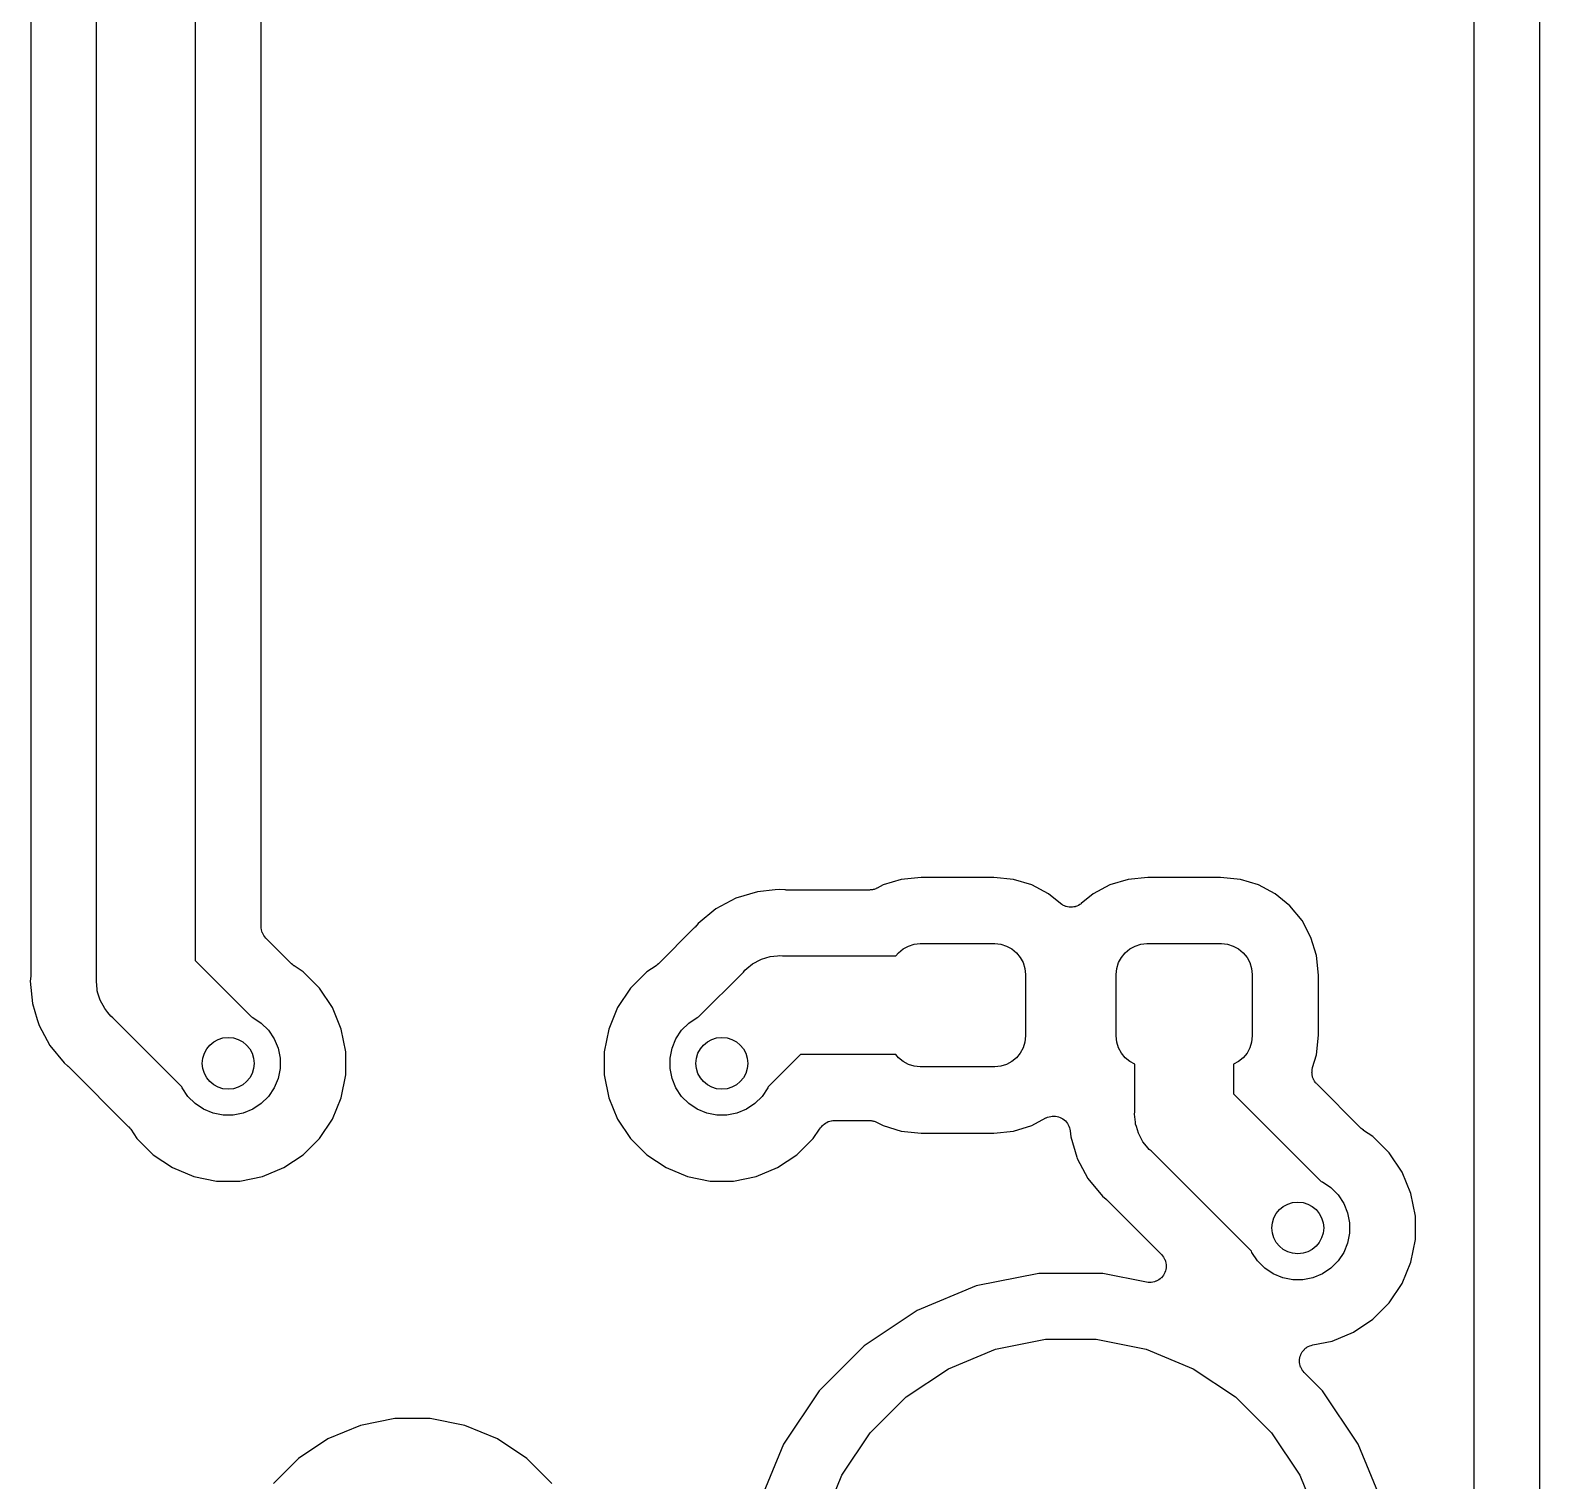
# Model space of a CAD drawing. Extents: x 1.17 to 5.78, y -4.25 to -1.29.
# Drawn here: x 3.5148 to 3.9735, y -3.4518 to -3.0111 of the extents above; entities that cross this region are included whole.
import ezdxf

# ---------------------------------------------------------------- set-up
doc = ezdxf.new("R2010")
doc.units = 0
doc.header["$MEASUREMENT"] = 0
doc.layers.add('BLACK', color=7, linetype='CONTINUOUS')

msp = doc.modelspace()

# ---------------------------------------------------------------- linework, layer by layer
at = {"layer": 'BLACK', "linetype": 'CONTINUOUS'}
for p, q in [((3.535, -3.29926), (3.535, -2.60074)), ((3.515, -2.60196), (3.515, -3.29803)), ((3.565, -2.60621), (3.565, -3.29379)), ((3.585, -3.28343), (3.585, -2.78043)), ((3.97354, -3.54368), (3.97354, -2.88106)), ((3.95354, -2.89893), (3.95354, -3.5258)), ((3.77953, -3.26911), (3.774, -3.27079)), ((3.78552, -3.26852), (3.77953, -3.26911)), ((3.80766, -3.26852), (3.78552, -3.26852)), ((3.81365, -3.26911), (3.80766, -3.26852)), ((3.81918, -3.27079), (3.81365, -3.26911)), ((3.84842, -3.26911), (3.8429, -3.27079)), ((3.85441, -3.26852), (3.84842, -3.26911)), ((3.87656, -3.26852), (3.85441, -3.26852)), ((3.88255, -3.26911), (3.87656, -3.26852)), ((3.88808, -3.27079), (3.88255, -3.26911)), ((3.7292, -3.27485), (3.72312, -3.2781)), ((3.7358, -3.27285), (3.7292, -3.27485)), ((3.74118, -3.27232), (3.7358, -3.27285)), ((3.74266, -3.27217), (3.74118, -3.27232)), ((3.74413, -3.27232), (3.74266, -3.27217)), ((3.74434, -3.27232), (3.74413, -3.27232)), ((3.74455, -3.27234), (3.74434, -3.27232)), ((3.74462, -3.27234), (3.74455, -3.27234)), ((3.76984, -3.27234), (3.74462, -3.27234)), ((3.77005, -3.27232), (3.76984, -3.27234)), ((3.77027, -3.27232), (3.77005, -3.27232)), ((3.77054, -3.27227), (3.77027, -3.27232)), ((3.77081, -3.27225), (3.77054, -3.27227)), ((3.77102, -3.27219), (3.77081, -3.27225)), ((3.77123, -3.27215), (3.77102, -3.27219)), ((3.77148, -3.27205), (3.77123, -3.27215)), ((3.77174, -3.27197), (3.77148, -3.27205)), ((3.77193, -3.27187), (3.77174, -3.27197)), ((3.77213, -3.27179), (3.77193, -3.27187)), ((3.7722, -3.27175), (3.77213, -3.27179)), ((3.774, -3.27079), (3.7722, -3.27175)), ((3.82427, -3.27351), (3.81918, -3.27079)), ((3.82787, -3.27646), (3.82427, -3.27351)), ((3.83781, -3.27351), (3.83421, -3.27646)), ((3.8429, -3.27079), (3.83781, -3.27351)), ((3.89317, -3.27351), (3.88808, -3.27079)), ((3.89763, -3.27717), (3.89317, -3.27351)), ((3.72312, -3.2781), (3.71779, -3.28247)), ((3.82826, -3.27672), (3.82787, -3.27646)), ((3.82864, -3.27699), (3.82826, -3.27672)), ((3.82866, -3.27699), (3.82864, -3.27699)), ((3.82868, -3.277), (3.82866, -3.27699)), ((3.82911, -3.27718), (3.82868, -3.277)), ((3.82954, -3.27737), (3.82911, -3.27718)), ((3.82956, -3.27737), (3.82954, -3.27737)), ((3.82958, -3.27738), (3.82956, -3.27737)), ((3.83004, -3.27747), (3.82958, -3.27738)), ((3.8305, -3.27757), (3.83004, -3.27747)), ((3.83052, -3.27757), (3.8305, -3.27757)), ((3.83054, -3.27757), (3.83052, -3.27757)), ((3.83101, -3.27757), (3.83054, -3.27757)), ((3.83147, -3.27758), (3.83101, -3.27757)), ((3.83149, -3.27757), (3.83147, -3.27758)), ((3.83151, -3.27757), (3.83149, -3.27757)), ((3.83197, -3.27748), (3.83151, -3.27757)), ((3.83243, -3.2774), (3.83197, -3.27748)), ((3.83245, -3.27739), (3.83243, -3.2774)), ((3.83247, -3.27739), (3.83245, -3.27739)), ((3.8329, -3.27721), (3.83247, -3.27739)), ((3.83334, -3.27704), (3.8329, -3.27721)), ((3.83335, -3.27703), (3.83334, -3.27704)), ((3.83337, -3.27702), (3.83335, -3.27703)), ((3.83376, -3.27676), (3.83337, -3.27702)), ((3.83416, -3.27651), (3.83376, -3.27676)), ((3.83419, -3.27648), (3.83416, -3.27651)), ((3.83421, -3.27646), (3.83419, -3.27648)), ((3.83419, -3.27648), (3.83419, -3.27648)), ((3.83419, -3.27648), (3.83419, -3.27648)), ((3.90129, -3.28163), (3.89763, -3.27717)), ((3.58504, -3.28389), (3.585, -3.28343)), ((3.58509, -3.28435), (3.58504, -3.28389)), ((3.58509, -3.28438), (3.58509, -3.28435)), ((3.71652, -3.28398), (3.70575, -3.29475)), ((3.71665, -3.28382), (3.71652, -3.28398)), ((3.7168, -3.28367), (3.71665, -3.28382)), ((3.71685, -3.28362), (3.7168, -3.28367)), ((3.71779, -3.28247), (3.71685, -3.28362)), ((3.90401, -3.28672), (3.90129, -3.28163)), ((3.5851, -3.2844), (3.58509, -3.28438)), ((3.58523, -3.28484), (3.5851, -3.2844)), ((3.58536, -3.28529), (3.58523, -3.28484)), ((3.58537, -3.28531), (3.58536, -3.28529)), ((3.58538, -3.28534), (3.58537, -3.28531)), ((3.58559, -3.28574), (3.58538, -3.28534)), ((3.58581, -3.28615), (3.58559, -3.28574)), ((3.58582, -3.28618), (3.58581, -3.28615)), ((3.58584, -3.2862), (3.58582, -3.28618)), ((3.58613, -3.28656), (3.58584, -3.2862)), ((3.58642, -3.28692), (3.58613, -3.28656)), ((3.58645, -3.28695), (3.58642, -3.28692)), ((3.58645, -3.28696), (3.58645, -3.28695)), ((3.58645, -3.28695), (3.58645, -3.28695)), ((3.58646, -3.28697), (3.58645, -3.28696)), ((3.59425, -3.29475), (3.58646, -3.28697)), ((3.78169, -3.28935), (3.78345, -3.28882)), ((3.78345, -3.28882), (3.78527, -3.28864)), ((3.78527, -3.28864), (3.80791, -3.28864)), ((3.80791, -3.28864), (3.80973, -3.28882)), ((3.80973, -3.28882), (3.81149, -3.28935)), ((3.85059, -3.28935), (3.85234, -3.28882)), ((3.85234, -3.28882), (3.85417, -3.28864)), ((3.85417, -3.28864), (3.87681, -3.28864)), ((3.87681, -3.28864), (3.87863, -3.28882)), ((3.87863, -3.28882), (3.88039, -3.28935)), ((3.90569, -3.29225), (3.90401, -3.28672)), ((3.73428, -3.29481), (3.73689, -3.29342)), ((3.73689, -3.29342), (3.73709, -3.29336)), ((3.73709, -3.29336), (3.73972, -3.29256)), ((3.73972, -3.29256), (3.74192, -3.29234)), ((3.74192, -3.29234), (3.74266, -3.29227)), ((3.74192, -3.29234), (3.74192, -3.29234)), ((3.74266, -3.29227), (3.74339, -3.29234)), ((3.74339, -3.29234), (3.77787, -3.29234)), ((3.77787, -3.29234), (3.77866, -3.29138)), ((3.77866, -3.29138), (3.78008, -3.29022)), ((3.78008, -3.29022), (3.78169, -3.28935)), ((3.81149, -3.28935), (3.8131, -3.29022)), ((3.8131, -3.29022), (3.81452, -3.29138)), ((3.81452, -3.29138), (3.81568, -3.2928)), ((3.81568, -3.2928), (3.81655, -3.29441)), ((3.84553, -3.29441), (3.84639, -3.2928)), ((3.84639, -3.2928), (3.84756, -3.29138)), ((3.84756, -3.29138), (3.84897, -3.29022)), ((3.84897, -3.29022), (3.85059, -3.28935)), ((3.88039, -3.28935), (3.882, -3.29022)), ((3.882, -3.29022), (3.88342, -3.29138)), ((3.88342, -3.29138), (3.88458, -3.2928)), ((3.88458, -3.2928), (3.88545, -3.29441)), ((3.90628, -3.29824), (3.90569, -3.29225)), ((3.515, -3.2981), (3.51498, -3.29831)), ((3.515, -3.29803), (3.515, -3.2981)), ((3.565, -3.29379), (3.58211, -3.3109)), ((3.5946, -3.29504), (3.59425, -3.29475)), ((3.59495, -3.29534), (3.5946, -3.29504)), ((3.59501, -3.29537), (3.59495, -3.29534)), ((3.59501, -3.29538), (3.59501, -3.29537)), ((3.59501, -3.29537), (3.59501, -3.29537)), ((3.59501, -3.29537), (3.59501, -3.29537)), ((3.59779, -3.29723), (3.59501, -3.29538)), ((3.60277, -3.30221), (3.59779, -3.29723)), ((3.70221, -3.29723), (3.69723, -3.30221)), ((3.70499, -3.29538), (3.70221, -3.29723)), ((3.70534, -3.29509), (3.70499, -3.29538)), ((3.7057, -3.2948), (3.70534, -3.29509)), ((3.70575, -3.29475), (3.7057, -3.2948)), ((3.71789, -3.3109), (3.73153, -3.29726)), ((3.73153, -3.29726), (3.732, -3.29669)), ((3.732, -3.29669), (3.73257, -3.29622)), ((3.73257, -3.29622), (3.73428, -3.29481)), ((3.73257, -3.29622), (3.73257, -3.29622)), ((3.81655, -3.29441), (3.81708, -3.29617)), ((3.81708, -3.29617), (3.81726, -3.29799)), ((3.81726, -3.29799), (3.81726, -3.31669)), ((3.84482, -3.29799), (3.845, -3.29617)), ((3.84482, -3.31669), (3.84482, -3.29799)), ((3.845, -3.29617), (3.84553, -3.29441)), ((3.88545, -3.29441), (3.88598, -3.29617)), ((3.88598, -3.29617), (3.88616, -3.29799)), ((3.88616, -3.29799), (3.88616, -3.31669)), ((3.51498, -3.29853), (3.51483, -3.3)), ((3.51483, -3.3), (3.51551, -3.30686)), ((3.51498, -3.29831), (3.51498, -3.29853)), ((3.53493, -3.3), (3.535, -3.29926)), ((3.53518, -3.30256), (3.53493, -3.3)), ((3.53522, -3.30294), (3.53518, -3.30256)), ((3.60668, -3.30807), (3.60277, -3.30221)), ((3.69723, -3.30221), (3.69332, -3.30807)), ((3.90628, -3.31645), (3.90628, -3.29824)), ((3.51551, -3.30686), (3.51696, -3.31167)), ((3.53543, -3.30363), (3.53522, -3.30294)), ((3.53607, -3.30577), (3.53543, -3.30363)), ((3.53747, -3.30837), (3.53607, -3.30577)), ((3.51696, -3.31167), (3.51751, -3.31346)), ((3.53847, -3.30959), (3.53747, -3.30837)), ((3.53934, -3.31066), (3.53847, -3.30959)), ((3.53991, -3.31113), (3.53934, -3.31066)), ((3.5609, -3.33211), (3.53991, -3.31113)), ((3.58211, -3.3109), (3.58246, -3.31104)), ((3.58246, -3.31104), (3.58504, -3.31277)), ((3.60937, -3.31457), (3.60668, -3.30807)), ((3.69332, -3.30807), (3.69063, -3.31457)), ((3.71496, -3.31277), (3.71754, -3.31104)), ((3.71754, -3.31104), (3.71789, -3.3109)), ((3.51751, -3.31346), (3.52076, -3.31954)), ((3.58504, -3.31277), (3.58723, -3.31496)), ((3.58723, -3.31496), (3.58896, -3.31754)), ((3.61075, -3.32148), (3.60937, -3.31457)), ((3.69063, -3.31457), (3.68925, -3.32148)), ((3.71104, -3.31754), (3.71277, -3.31496)), ((3.71277, -3.31496), (3.71496, -3.31277)), ((3.90569, -3.32244), (3.90628, -3.31645)), ((3.52076, -3.31954), (3.52513, -3.32487)), ((3.58896, -3.31754), (3.59014, -3.32041)), ((3.59014, -3.32041), (3.59075, -3.32345)), ((3.70925, -3.32345), (3.70986, -3.32041)), ((3.70986, -3.32041), (3.71104, -3.31754)), ((3.81655, -3.32027), (3.81568, -3.32189)), ((3.81708, -3.31852), (3.81655, -3.32027)), ((3.81726, -3.31669), (3.81708, -3.31852)), ((3.845, -3.31852), (3.84482, -3.31669)), ((3.84553, -3.32027), (3.845, -3.31852)), ((3.84639, -3.32189), (3.84553, -3.32027)), ((3.88545, -3.32027), (3.88458, -3.32189)), ((3.88598, -3.31852), (3.88545, -3.32027)), ((3.88616, -3.31669), (3.88598, -3.31852)), ((3.52513, -3.32487), (3.52628, -3.32581)), ((3.59075, -3.32345), (3.59075, -3.32655)), ((3.61075, -3.32852), (3.61075, -3.32148)), ((3.68925, -3.32148), (3.68925, -3.32852)), ((3.70925, -3.32655), (3.70925, -3.32345)), ((3.74887, -3.32234), (3.7391, -3.33211)), ((3.77787, -3.32234), (3.74887, -3.32234)), ((3.77866, -3.32331), (3.77787, -3.32234)), ((3.78008, -3.32447), (3.77866, -3.32331)), ((3.78169, -3.32533), (3.78008, -3.32447)), ((3.78345, -3.32586), (3.78169, -3.32533)), ((3.81149, -3.32533), (3.80973, -3.32586)), ((3.8131, -3.32447), (3.81149, -3.32533)), ((3.81452, -3.32331), (3.8131, -3.32447)), ((3.81568, -3.32189), (3.81452, -3.32331)), ((3.84756, -3.32331), (3.84639, -3.32189)), ((3.84897, -3.32447), (3.84756, -3.32331)), ((3.85049, -3.32528), (3.84897, -3.32447)), ((3.85049, -3.33975), (3.85049, -3.32528)), ((3.882, -3.32447), (3.88049, -3.32528)), ((3.88049, -3.32528), (3.88049, -3.33427)), ((3.88342, -3.32331), (3.882, -3.32447)), ((3.88458, -3.32189), (3.88342, -3.32331)), ((3.90452, -3.32629), (3.90569, -3.32244)), ((3.52628, -3.32581), (3.52633, -3.32585)), ((3.52633, -3.32585), (3.52648, -3.326)), ((3.52648, -3.326), (3.52664, -3.32614)), ((3.52664, -3.32614), (3.54475, -3.34425)), ((3.59014, -3.32959), (3.58896, -3.33246)), ((3.59075, -3.32655), (3.59014, -3.32959)), ((3.60937, -3.33543), (3.61075, -3.32852)), ((3.68925, -3.32852), (3.69063, -3.33543)), ((3.70986, -3.32959), (3.70925, -3.32655)), ((3.71104, -3.33246), (3.70986, -3.32959)), ((3.78527, -3.32604), (3.78345, -3.32586)), ((3.80791, -3.32604), (3.78527, -3.32604)), ((3.80973, -3.32586), (3.80791, -3.32604)), ((3.90431, -3.32768), (3.90433, -3.32746)), ((3.90433, -3.32795), (3.90431, -3.32768)), ((3.90433, -3.32724), (3.90438, -3.32698)), ((3.90433, -3.32746), (3.90433, -3.32724)), ((3.90433, -3.32822), (3.90433, -3.32795)), ((3.90437, -3.32844), (3.90433, -3.32822)), ((3.90439, -3.32866), (3.90437, -3.32844)), ((3.90438, -3.32698), (3.90441, -3.32671)), ((3.90447, -3.32891), (3.90439, -3.32866)), ((3.90441, -3.32671), (3.90448, -3.3265)), ((3.90452, -3.32918), (3.90447, -3.32891)), ((3.90448, -3.3265), (3.90452, -3.32629)), ((3.9046, -3.32938), (3.90452, -3.32918)), ((3.90466, -3.32959), (3.9046, -3.32938)), ((3.90479, -3.32983), (3.90466, -3.32959)), ((3.90489, -3.33008), (3.90479, -3.32983)), ((3.90501, -3.33026), (3.90489, -3.33008)), ((3.56104, -3.33246), (3.5609, -3.33211)), ((3.56277, -3.33504), (3.56104, -3.33246)), ((3.58896, -3.33246), (3.58723, -3.33504)), ((3.71277, -3.33504), (3.71104, -3.33246)), ((3.73896, -3.33246), (3.73723, -3.33504)), ((3.7391, -3.33211), (3.73896, -3.33246)), ((3.88049, -3.33427), (3.90711, -3.3609)), ((3.90511, -3.33046), (3.90501, -3.33026)), ((3.90528, -3.33067), (3.90511, -3.33046)), ((3.90543, -3.33089), (3.90528, -3.33067)), ((3.90558, -3.33105), (3.90543, -3.33089)), ((3.90572, -3.33122), (3.90558, -3.33105)), ((3.90577, -3.33127), (3.90572, -3.33122)), ((3.91925, -3.34475), (3.90577, -3.33127)), ((3.56496, -3.33723), (3.56277, -3.33504)), ((3.56754, -3.33896), (3.56496, -3.33723)), ((3.57041, -3.34014), (3.56754, -3.33896)), ((3.58246, -3.33896), (3.57959, -3.34014)), ((3.58504, -3.33723), (3.58246, -3.33896)), ((3.58723, -3.33504), (3.58504, -3.33723)), ((3.60668, -3.34193), (3.60937, -3.33543)), ((3.69063, -3.33543), (3.69332, -3.34193)), ((3.71496, -3.33723), (3.71277, -3.33504)), ((3.71754, -3.33896), (3.71496, -3.33723)), ((3.72041, -3.34014), (3.71754, -3.33896)), ((3.73246, -3.33896), (3.72959, -3.34014)), ((3.73504, -3.33723), (3.73246, -3.33896)), ((3.73723, -3.33504), (3.73504, -3.33723)), ((3.57345, -3.34075), (3.57041, -3.34014)), ((3.57655, -3.34075), (3.57345, -3.34075)), ((3.57959, -3.34014), (3.57655, -3.34075)), ((3.60277, -3.34779), (3.60668, -3.34193)), ((3.69332, -3.34193), (3.69723, -3.34779)), ((3.72345, -3.34075), (3.72041, -3.34014)), ((3.72655, -3.34075), (3.72345, -3.34075)), ((3.72959, -3.34014), (3.72655, -3.34075)), ((3.75525, -3.34425), (3.75569, -3.34381)), ((3.75569, -3.34381), (3.7557, -3.3438)), ((3.7557, -3.3438), (3.75574, -3.34376)), ((3.7557, -3.3438), (3.7557, -3.3438)), ((3.7557, -3.3438), (3.7557, -3.3438)), ((3.75574, -3.34376), (3.7561, -3.34347)), ((3.7561, -3.34347), (3.75646, -3.34318)), ((3.75646, -3.34318), (3.75648, -3.34317)), ((3.75648, -3.34317), (3.7565, -3.34315)), ((3.7565, -3.34315), (3.75691, -3.34294)), ((3.75691, -3.34294), (3.75732, -3.34272)), ((3.75732, -3.34272), (3.75734, -3.34271)), ((3.75734, -3.34271), (3.75737, -3.3427)), ((3.75737, -3.3427), (3.75781, -3.34257)), ((3.75781, -3.34257), (3.75825, -3.34244)), ((3.75825, -3.34244), (3.75828, -3.34244)), ((3.75828, -3.34244), (3.75831, -3.34243)), ((3.75831, -3.34243), (3.75877, -3.34239)), ((3.75877, -3.34239), (3.75923, -3.34234)), ((3.75923, -3.34234), (3.76984, -3.34234)), ((3.76984, -3.34234), (3.76991, -3.34234)), ((3.76991, -3.34234), (3.77012, -3.34237)), ((3.77012, -3.34237), (3.77034, -3.34237)), ((3.77034, -3.34237), (3.77061, -3.34242)), ((3.77061, -3.34242), (3.77088, -3.34245)), ((3.77088, -3.34245), (3.77108, -3.34252)), ((3.77108, -3.34252), (3.77129, -3.34256)), ((3.77129, -3.34256), (3.77155, -3.34266)), ((3.77155, -3.34266), (3.77181, -3.34275)), ((3.77181, -3.34275), (3.772, -3.34285)), ((3.772, -3.34285), (3.7722, -3.34293)), ((3.7722, -3.34293), (3.774, -3.3439)), ((3.774, -3.3439), (3.77953, -3.34558)), ((3.81365, -3.34558), (3.81918, -3.3439)), ((3.81918, -3.3439), (3.82348, -3.3416)), ((3.82348, -3.3416), (3.82352, -3.34158)), ((3.82352, -3.34158), (3.82354, -3.34157)), ((3.82352, -3.34158), (3.82352, -3.34158)), ((3.82352, -3.34158), (3.82352, -3.34158)), ((3.82354, -3.34157), (3.82399, -3.34139)), ((3.82399, -3.34139), (3.82442, -3.34121)), ((3.82442, -3.34121), (3.82444, -3.34121)), ((3.82444, -3.34121), (3.82445, -3.34121)), ((3.82445, -3.34121), (3.82492, -3.34112)), ((3.82492, -3.34112), (3.82538, -3.34103)), ((3.82538, -3.34103), (3.8254, -3.34103)), ((3.8254, -3.34103), (3.82541, -3.34103)), ((3.82541, -3.34103), (3.82588, -3.34103)), ((3.82588, -3.34103), (3.82636, -3.34104)), ((3.82636, -3.34104), (3.82637, -3.34104)), ((3.82637, -3.34104), (3.82638, -3.34104)), ((3.82638, -3.34104), (3.82685, -3.34114)), ((3.82685, -3.34114), (3.82731, -3.34123)), ((3.82731, -3.34123), (3.82733, -3.34124)), ((3.82733, -3.34124), (3.82734, -3.34124)), ((3.82734, -3.34124), (3.82777, -3.34143)), ((3.82777, -3.34143), (3.82821, -3.34161)), ((3.82821, -3.34161), (3.82823, -3.34162)), ((3.82823, -3.34162), (3.82824, -3.34162)), ((3.82824, -3.34162), (3.82863, -3.34189)), ((3.82863, -3.34189), (3.82902, -3.34215)), ((3.82902, -3.34215), (3.82903, -3.34216)), ((3.82903, -3.34216), (3.82904, -3.34217)), ((3.82904, -3.34217), (3.82937, -3.34251)), ((3.82937, -3.34251), (3.82971, -3.34285)), ((3.82971, -3.34285), (3.82972, -3.34286)), ((3.82972, -3.34286), (3.82973, -3.34287)), ((3.82973, -3.34287), (3.82999, -3.34326)), ((3.82999, -3.34326), (3.83025, -3.34366)), ((3.83025, -3.34366), (3.83026, -3.34367)), ((3.83026, -3.34367), (3.83026, -3.34368)), ((3.83026, -3.34368), (3.83044, -3.34412)), ((3.85042, -3.34049), (3.85049, -3.33975)), ((3.85065, -3.34289), (3.85042, -3.34049)), ((3.85071, -3.34343), (3.85065, -3.34289)), ((3.85095, -3.34423), (3.85071, -3.34343)), ((3.54475, -3.34425), (3.54476, -3.34425)), ((3.54476, -3.34425), (3.54476, -3.34425)), ((3.54476, -3.34425), (3.54476, -3.34425)), ((3.54476, -3.34425), (3.5448, -3.3443)), ((3.5448, -3.3443), (3.54509, -3.34466)), ((3.54509, -3.34466), (3.54538, -3.34501)), ((3.54538, -3.34501), (3.54723, -3.34779)), ((3.54723, -3.34779), (3.55221, -3.35277)), ((3.59779, -3.35277), (3.60277, -3.34779)), ((3.69723, -3.34779), (3.70221, -3.35277)), ((3.74779, -3.35277), (3.75277, -3.34779)), ((3.75277, -3.34779), (3.75462, -3.34501)), ((3.75462, -3.34501), (3.75466, -3.34495)), ((3.75466, -3.34495), (3.75496, -3.3446)), ((3.75496, -3.3446), (3.75525, -3.34425)), ((3.77953, -3.34558), (3.78552, -3.34617)), ((3.78552, -3.34617), (3.80766, -3.34617)), ((3.80766, -3.34617), (3.81365, -3.34558)), ((3.83044, -3.34412), (3.83062, -3.34456)), ((3.83062, -3.34456), (3.83063, -3.34457)), ((3.83063, -3.34457), (3.83063, -3.34459)), ((3.83063, -3.34459), (3.83072, -3.34505)), ((3.83072, -3.34505), (3.83081, -3.34552)), ((3.83081, -3.34552), (3.83099, -3.34735)), ((3.83099, -3.34735), (3.83287, -3.35353)), ((3.85156, -3.34626), (3.85095, -3.34423)), ((3.85296, -3.34886), (3.85156, -3.34626)), ((3.9196, -3.34504), (3.91925, -3.34475)), ((3.91995, -3.34534), (3.9196, -3.34504)), ((3.92001, -3.34537), (3.91995, -3.34534)), ((3.92001, -3.34538), (3.92001, -3.34537)), ((3.92001, -3.34537), (3.92001, -3.34537)), ((3.92001, -3.34537), (3.92001, -3.34537)), ((3.92279, -3.34723), (3.92001, -3.34538)), ((3.92777, -3.35221), (3.92279, -3.34723)), ((3.55221, -3.35277), (3.55807, -3.35668)), ((3.59193, -3.35668), (3.59779, -3.35277)), ((3.70221, -3.35277), (3.70807, -3.35668)), ((3.74193, -3.35668), (3.74779, -3.35277)), ((3.85404, -3.35019), (3.85296, -3.34886)), ((3.85483, -3.35115), (3.85404, -3.35019)), ((3.8554, -3.35162), (3.85483, -3.35115)), ((3.8859, -3.38211), (3.8554, -3.35162)), ((3.93168, -3.35807), (3.92777, -3.35221)), ((3.55807, -3.35668), (3.56457, -3.35937)), ((3.58543, -3.35937), (3.59193, -3.35668)), ((3.70807, -3.35668), (3.71457, -3.35937)), ((3.73543, -3.35937), (3.74193, -3.35668)), ((3.83287, -3.35353), (3.83287, -3.35353)), ((3.83287, -3.35353), (3.833, -3.35395)), ((3.833, -3.35395), (3.83625, -3.36003)), ((3.56457, -3.35937), (3.57148, -3.36075)), ((3.57148, -3.36075), (3.57852, -3.36075)), ((3.57852, -3.36075), (3.58543, -3.35937)), ((3.71457, -3.35937), (3.72148, -3.36075)), ((3.72148, -3.36075), (3.72852, -3.36075)), ((3.72852, -3.36075), (3.73543, -3.35937)), ((3.83625, -3.36003), (3.84062, -3.36536)), ((3.90711, -3.3609), (3.90746, -3.36104)), ((3.90746, -3.36104), (3.91004, -3.36277)), ((3.93437, -3.36457), (3.93168, -3.35807)), ((3.84062, -3.36536), (3.84177, -3.3663)), ((3.84177, -3.3663), (3.84182, -3.36634)), ((3.84182, -3.36634), (3.84197, -3.36649)), ((3.84197, -3.36649), (3.84213, -3.36663)), ((3.84213, -3.36663), (3.85855, -3.38305)), ((3.91004, -3.36277), (3.91223, -3.36496)), ((3.91223, -3.36496), (3.91396, -3.36754)), ((3.93575, -3.37148), (3.93437, -3.36457)), ((3.91396, -3.36754), (3.91514, -3.37041)), ((3.91514, -3.37041), (3.91575, -3.37345)), ((3.93575, -3.37852), (3.93575, -3.37148)), ((3.91575, -3.37345), (3.91575, -3.37655)), ((3.91514, -3.37959), (3.91396, -3.38246)), ((3.91575, -3.37655), (3.91514, -3.37959)), ((3.93437, -3.38543), (3.93575, -3.37852)), ((3.85855, -3.38305), (3.85859, -3.38309)), ((3.85859, -3.38309), (3.85859, -3.38309)), ((3.85859, -3.38309), (3.85859, -3.38309)), ((3.85859, -3.38309), (3.8586, -3.3831)), ((3.8586, -3.3831), (3.8589, -3.38347)), ((3.8589, -3.38347), (3.8592, -3.38385)), ((3.8592, -3.38385), (3.85921, -3.38386)), ((3.85921, -3.38386), (3.85921, -3.38386)), ((3.85921, -3.38386), (3.85943, -3.38428)), ((3.85943, -3.38428), (3.85965, -3.38472)), ((3.85965, -3.38472), (3.85966, -3.38472)), ((3.85966, -3.38472), (3.85966, -3.38473)), ((3.85966, -3.38473), (3.85979, -3.38518)), ((3.85979, -3.38518), (3.85993, -3.38565)), ((3.88604, -3.38246), (3.8859, -3.38211)), ((3.88777, -3.38504), (3.88604, -3.38246)), ((3.88996, -3.38723), (3.88777, -3.38504)), ((3.91223, -3.38504), (3.91004, -3.38723)), ((3.91396, -3.38246), (3.91223, -3.38504)), ((3.82134, -3.38884), (3.80231, -3.39263)), ((3.84074, -3.38884), (3.82134, -3.38884)), ((3.85404, -3.39149), (3.84074, -3.38884)), ((3.85885, -3.38976), (3.85854, -3.39014)), ((3.85915, -3.3894), (3.85885, -3.38976)), ((3.85916, -3.38939), (3.85915, -3.3894)), ((3.85939, -3.38895), (3.85916, -3.38938)), ((3.85916, -3.38938), (3.85916, -3.38939)), ((3.85962, -3.38854), (3.85939, -3.38895)), ((3.85977, -3.38807), (3.85962, -3.38853)), ((3.85962, -3.38853), (3.85962, -3.38853)), ((3.85962, -3.38853), (3.85962, -3.38854)), ((3.85991, -3.38761), (3.85977, -3.38807)), ((3.85996, -3.38712), (3.85991, -3.38759)), ((3.85991, -3.38759), (3.85991, -3.3876)), ((3.85991, -3.3876), (3.85991, -3.38761)), ((3.85993, -3.38565), (3.85993, -3.38566)), ((3.85993, -3.38566), (3.85993, -3.38567)), ((3.85993, -3.38567), (3.85997, -3.38615)), ((3.86002, -3.38664), (3.85996, -3.38712)), ((3.85997, -3.38615), (3.86002, -3.38662)), ((3.86002, -3.38662), (3.86002, -3.38663)), ((3.86002, -3.38663), (3.86002, -3.38664)), ((3.89254, -3.38896), (3.88996, -3.38723)), ((3.89541, -3.39014), (3.89254, -3.38896)), ((3.90746, -3.38896), (3.90459, -3.39014)), ((3.91004, -3.38723), (3.90746, -3.38896)), ((3.93168, -3.39193), (3.93437, -3.38543)), ((3.80231, -3.39263), (3.78438, -3.40005)), ((3.85451, -3.39154), (3.85404, -3.39149)), ((3.855, -3.39159), (3.85451, -3.39154)), ((3.85501, -3.39158), (3.855, -3.39159)), ((3.85548, -3.39154), (3.85501, -3.39159)), ((3.85501, -3.39159), (3.85501, -3.39158)), ((3.85597, -3.39149), (3.85548, -3.39154)), ((3.85598, -3.39149), (3.85597, -3.39149)), ((3.85643, -3.39135), (3.85598, -3.39149)), ((3.85598, -3.39149), (3.85598, -3.39149)), ((3.85691, -3.39121), (3.85643, -3.39135)), ((3.85692, -3.39121), (3.85691, -3.39121)), ((3.85691, -3.39121), (3.85691, -3.39121)), ((3.85734, -3.39099), (3.85692, -3.39121)), ((3.85777, -3.39076), (3.85734, -3.39099)), ((3.85778, -3.39075), (3.85777, -3.39076)), ((3.85777, -3.39076), (3.85777, -3.39076)), ((3.85815, -3.39045), (3.85778, -3.39075)), ((3.85853, -3.39015), (3.85815, -3.39045)), ((3.85854, -3.39014), (3.85853, -3.39014)), ((3.85853, -3.39014), (3.85853, -3.39015)), ((3.89845, -3.39075), (3.89541, -3.39014)), ((3.90155, -3.39075), (3.89845, -3.39075)), ((3.90459, -3.39014), (3.90155, -3.39075)), ((3.92777, -3.39779), (3.93168, -3.39193)), ((3.92279, -3.40277), (3.92777, -3.39779)), ((3.78438, -3.40005), (3.76825, -3.41083)), ((3.91693, -3.40668), (3.92279, -3.40277)), ((3.91043, -3.40937), (3.91693, -3.40668)), ((3.76825, -3.41083), (3.75453, -3.42455)), ((3.79386, -3.41778), (3.80814, -3.41186)), ((3.80814, -3.41186), (3.82331, -3.40884)), ((3.82331, -3.40884), (3.83877, -3.40884)), ((3.83877, -3.40884), (3.85394, -3.41186)), ((3.85394, -3.41186), (3.86822, -3.41778)), ((3.90114, -3.41308), (3.90137, -3.41266)), ((3.90137, -3.41266), (3.90138, -3.41265)), ((3.90138, -3.41264), (3.90169, -3.41227)), ((3.90138, -3.41265), (3.90138, -3.41264)), ((3.90169, -3.41227), (3.90199, -3.4119)), ((3.90199, -3.4119), (3.902, -3.4119)), ((3.902, -3.4119), (3.90201, -3.41189)), ((3.90201, -3.41189), (3.90238, -3.41158)), ((3.90238, -3.41158), (3.90275, -3.41129)), ((3.90275, -3.41128), (3.90276, -3.41127)), ((3.90275, -3.41129), (3.90275, -3.41128)), ((3.90276, -3.41127), (3.90319, -3.41105)), ((3.90319, -3.41105), (3.90361, -3.41083)), ((3.90361, -3.41083), (3.90362, -3.41082)), ((3.90362, -3.41082), (3.90363, -3.41082)), ((3.90363, -3.41082), (3.90408, -3.41068)), ((3.90408, -3.41068), (3.90454, -3.41055)), ((3.90454, -3.41055), (3.91043, -3.40937)), ((3.90052, -3.4154), (3.90057, -3.41493)), ((3.90052, -3.41541), (3.90052, -3.4154)), ((3.90052, -3.41542), (3.90052, -3.41541)), ((3.90056, -3.4159), (3.90052, -3.41542)), ((3.9006, -3.41637), (3.90056, -3.4159)), ((3.90057, -3.41493), (3.90062, -3.41445)), ((3.9006, -3.41638), (3.9006, -3.41637)), ((3.90061, -3.41639), (3.9006, -3.41638)), ((3.90074, -3.41684), (3.90061, -3.41639)), ((3.90062, -3.41443), (3.90076, -3.41398)), ((3.90062, -3.41444), (3.90062, -3.41443)), ((3.90062, -3.41445), (3.90062, -3.41444)), ((3.90087, -3.41731), (3.90074, -3.41684)), ((3.90076, -3.41398), (3.9009, -3.41352)), ((3.90088, -3.41732), (3.90087, -3.41731)), ((3.90088, -3.41733), (3.90088, -3.41732)), ((3.9011, -3.41774), (3.90088, -3.41733)), ((3.9009, -3.41352), (3.90091, -3.41351)), ((3.90091, -3.4135), (3.90114, -3.41308)), ((3.90091, -3.41351), (3.90091, -3.4135)), ((3.781, -3.42637), (3.79386, -3.41778)), ((3.86822, -3.41778), (3.88108, -3.42637)), ((3.90132, -3.41817), (3.9011, -3.41774)), ((3.90133, -3.41818), (3.90132, -3.41817)), ((3.90133, -3.41819), (3.90133, -3.41818)), ((3.90163, -3.41856), (3.90133, -3.41819)), ((3.90193, -3.41893), (3.90163, -3.41856)), ((3.90195, -3.41895), (3.90193, -3.41893)), ((3.90198, -3.41898), (3.90195, -3.41895)), ((3.90195, -3.41895), (3.90195, -3.41895)), ((3.90195, -3.41895), (3.90195, -3.41895)), ((3.90755, -3.42455), (3.90198, -3.41898)), ((3.75453, -3.42455), (3.74375, -3.44069)), ((3.77006, -3.4373), (3.781, -3.42637)), ((3.88108, -3.42637), (3.89201, -3.4373)), ((3.91833, -3.44069), (3.90755, -3.42455)), ((3.61516, -3.43499), (3.60525, -3.43909)), ((3.62568, -3.43289), (3.61516, -3.43499)), ((3.6364, -3.43289), (3.62568, -3.43289)), ((3.64692, -3.43499), (3.6364, -3.43289)), ((3.65683, -3.43909), (3.64692, -3.43499)), ((3.60525, -3.43909), (3.59633, -3.44505)), ((3.66575, -3.44505), (3.65683, -3.43909)), ((3.76147, -3.45016), (3.77006, -3.4373)), ((3.89201, -3.4373), (3.90061, -3.45016)), ((3.74375, -3.44069), (3.73632, -3.45861)), ((3.92575, -3.45861), (3.91833, -3.44069)), ((3.59633, -3.44505), (3.58875, -3.45263)), ((3.67333, -3.45263), (3.66575, -3.44505)), ((3.75556, -3.46445), (3.76147, -3.45016)), ((3.90061, -3.45016), (3.90652, -3.46445))]:
    msp.add_line(p, q, dxfattribs=at)
at = {"layer": 'BLACK'}
for centre in [(3.575, -3.325), (3.725, -3.325), (3.9, -3.375)]:
    msp.add_circle(centre, 0.00787, dxfattribs=at)

doc.saveas('drawing.dxf')
